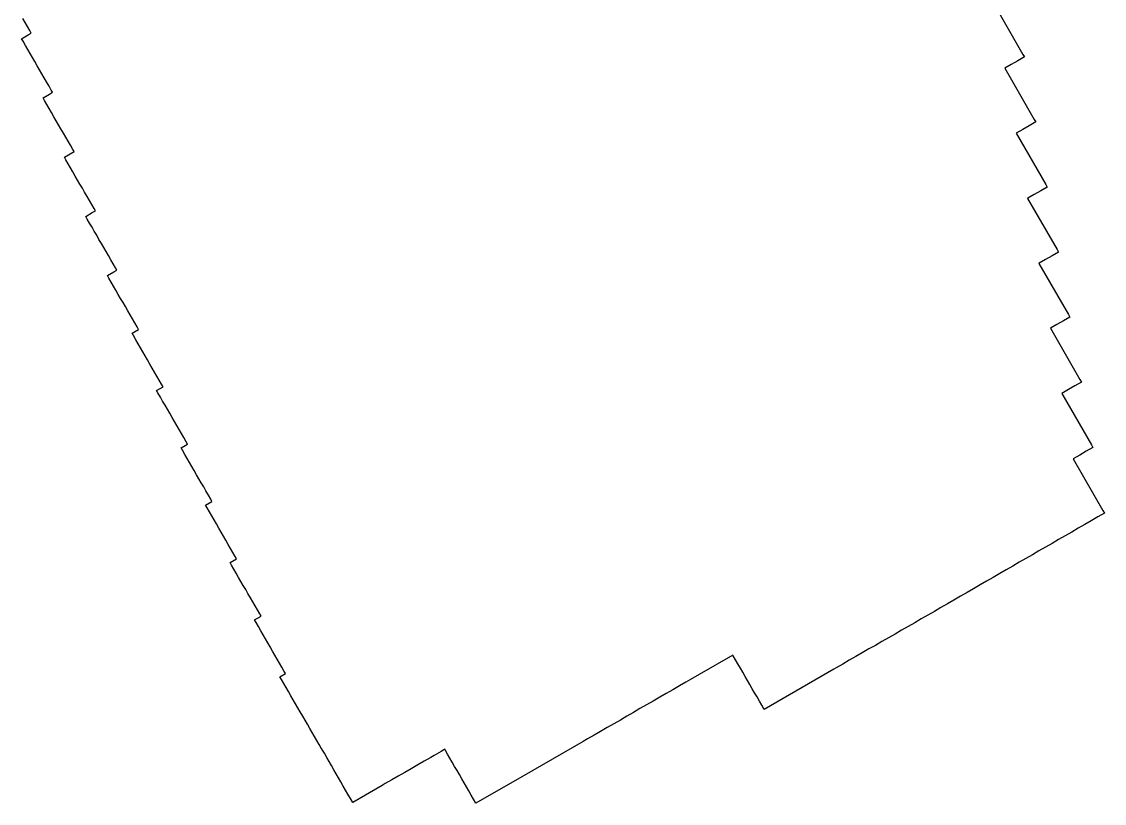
# Model space of a CAD drawing. Extents: x 325000 to 598009, y 7224244 to 7548663.
# Drawn here: x 448192 to 463685, y 7483908 to 7495088 of the extents above; entities that cross this region are included whole.
import ezdxf

# ---------------------------------------------------------------- set-up
doc = ezdxf.new("R2010")
doc.units = 0
doc.layers.add('R', color=7, linetype='Continuous')

msp = doc.modelspace()

# ---------------------------------------------------------------- linework, layer by layer
at = {"layer": 'R'}
msp.add_lwpolyline([(462097, 7495351), (462518, 7494620), (462540, 7494583), (462447, 7494529), (462353, 7494475), (462260, 7494421), (462260, 7494421), (462682, 7493690), (462703, 7493653), (462610, 7493599), (462517, 7493545), (462424, 7493492), (462846, 7492760), (462867, 7492722), (462774, 7492669), (462681, 7492615), (462588, 7492561), (462587, 7492560), (463008, 7491830), (463029, 7491793), (462936, 7491739), (462843, 7491685), (462750, 7491632), (462749, 7491631), (463171, 7490900), (463193, 7490863), (463099, 7490809), (463006, 7490756), (462913, 7490702), (462913, 7490702), (463335, 7489970), (463357, 7489933), (463264, 7489879), (463171, 7489825), (463078, 7489771), (463075, 7489770), (463499, 7489035), (463520, 7488998), (463426, 7488944), (463333, 7488889), (463239, 7488835), (463237, 7488834), (463663, 7488095), (463685, 7488058), (463591, 7488004), (463497, 7487950), (463404, 7487896), (463310, 7487842), (463217, 7487788), (463123, 7487734), (463030, 7487680), (462936, 7487625), (462843, 7487571), (462749, 7487517), (462655, 7487463), (462562, 7487409), (462468, 7487355), (462375, 7487301), (462281, 7487247), (462188, 7487193), (462094, 7487139), (462000, 7487085), (461907, 7487031), (461813, 7486977), (461720, 7486923), (461626, 7486869), (461533, 7486815), (461439, 7486761), (461346, 7486707), (461252, 7486653), (461158, 7486599), (461065, 7486545), (460971, 7486491), (460878, 7486437), (460784, 7486383), (460691, 7486329), (460597, 7486275), (460503, 7486221), (460410, 7486167), (460315, 7486115), (460221, 7486061), (460128, 7486007), (460034, 7485953), (459941, 7485899), (459847, 7485845), (459812, 7485825), (458817, 7485252), (458783, 7485311), (458749, 7485370), (458715, 7485429), (458681, 7485488), (458647, 7485547), (458613, 7485606), (458579, 7485665), (458544, 7485724), (458510, 7485783), (458476, 7485842), (458442, 7485901), (458408, 7485960), (458374, 7486019), (458370, 7486027), (457886, 7485748), (457761, 7485677), (457698, 7485640), (457604, 7485587), (457510, 7485533), (457416, 7485479), (457322, 7485425), (457228, 7485370), (457134, 7485316), (457040, 7485262), (456947, 7485208), (456853, 7485154), (456759, 7485099), (456665, 7485045), (456571, 7484991), (456477, 7484937), (456383, 7484882), (456290, 7484828), (456226, 7484792), (455351, 7484287), (454693, 7483908), (454659, 7483966), (454625, 7484025), (454591, 7484084), (454557, 7484143), (454523, 7484201), (454490, 7484260), (454456, 7484319), (454422, 7484378), (454388, 7484436), (454354, 7484495), (454320, 7484554), (454286, 7484613), (454252, 7484671), (454247, 7484680), (454233, 7484672), (454197, 7484651), (454096, 7484593), (454047, 7484564), (453954, 7484511), (453861, 7484457), (453768, 7484403), (453675, 7484349), (453582, 7484296), (453488, 7484242), (453395, 7484189), (453349, 7484162), (452930, 7483920), (452896, 7483979), (452862, 7484037), (452828, 7484096), (452795, 7484155), (452761, 7484213), (452727, 7484272), (452693, 7484330), (452659, 7484389), (452625, 7484447), (452592, 7484506), (452558, 7484564), (452524, 7484623), (452490, 7484681), (452485, 7484690), (452483, 7484689), (452449, 7484747), (452416, 7484806), (452382, 7484864), (452348, 7484922), (452315, 7484980), (452281, 7485039), (452247, 7485097), (452214, 7485155), (452180, 7485214), (452146, 7485272), (452112, 7485330), (452079, 7485389), (452045, 7485447), (452011, 7485506), (451977, 7485564), (451944, 7485622), (451910, 7485681), (451889, 7485717), (451969, 7485763), (451951, 7485794), (451917, 7485853), (451883, 7485911), (451850, 7485969), (451816, 7486027), (451782, 7486086), (451749, 7486144), (451715, 7486202), (451681, 7486261), (451648, 7486319), (451614, 7486377), (451580, 7486435), (451547, 7486494), (451526, 7486530), (451618, 7486584), (451600, 7486616), (451566, 7486674), (451533, 7486732), (451499, 7486790), (451465, 7486849), (451431, 7486907), (451398, 7486965), (451364, 7487024), (451330, 7487082), (451297, 7487140), (451263, 7487199), (451229, 7487257), (451196, 7487315), (451175, 7487352), (451267, 7487405), (451249, 7487437), (451215, 7487495), (451181, 7487553), (451148, 7487612), (451114, 7487670), (451080, 7487728), (451047, 7487786), (451013, 7487845), (450979, 7487903), (450946, 7487961), (450912, 7488019), (450878, 7488078), (450845, 7488136), (450824, 7488172), (450916, 7488226), (450898, 7488258), (450864, 7488316), (450830, 7488375), (450797, 7488433), (450763, 7488491), (450729, 7488549), (450696, 7488608), (450662, 7488666), (450628, 7488724), (450595, 7488782), (450561, 7488841), (450527, 7488899), (450494, 7488957), (450473, 7488993), (450565, 7489047), (450546, 7489079), (450513, 7489138), (450479, 7489196), (450446, 7489254), (450412, 7489312), (450378, 7489370), (450345, 7489428), (450311, 7489487), (450278, 7489545), (450244, 7489603), (450210, 7489661), (450177, 7489719), (450143, 7489777), (450122, 7489814), (450215, 7489867), (450195, 7489901), (450162, 7489959), (450128, 7490017), (450094, 7490075), (450061, 7490133), (450027, 7490191), (449994, 7490249), (449960, 7490307), (449927, 7490365), (449893, 7490423), (449860, 7490481), (449827, 7490539), (449793, 7490597), (449772, 7490633), (449865, 7490687), (449844, 7490722), (449811, 7490780), (449777, 7490838), (449743, 7490896), (449710, 7490954), (449676, 7491013), (449643, 7491071), (449609, 7491129), (449575, 7491187), (449542, 7491245), (449508, 7491303), (449475, 7491361), (449441, 7491420), (449420, 7491456), (449513, 7491510), (449554, 7491534), (449535, 7491567), (449501, 7491625), (449468, 7491683), (449434, 7491741), (449400, 7491800), (449367, 7491858), (449333, 7491916), (449299, 7491974), (449266, 7492032), (449232, 7492091), (449199, 7492149), (449165, 7492207), (449131, 7492265), (449110, 7492302), (449203, 7492356), (449248, 7492382), (449229, 7492414), (449196, 7492472), (449162, 7492530), (449128, 7492589), (449094, 7492647), (449061, 7492705), (449027, 7492763), (448993, 7492822), (448960, 7492880), (448926, 7492938), (448892, 7492996), (448859, 7493055), (448825, 7493113), (448804, 7493149), (448942, 7493229), (448924, 7493261), (448890, 7493319), (448856, 7493378), (448823, 7493436), (448789, 7493494), (448755, 7493553), (448721, 7493611), (448687, 7493670), (448654, 7493728), (448620, 7493787), (448586, 7493845), (448552, 7493903), (448519, 7493962), (448498, 7493998), (448591, 7494052), (448635, 7494078), (448617, 7494108), (448584, 7494166), (448550, 7494225), (448516, 7494283), (448482, 7494341), (448449, 7494400), (448415, 7494458), (448381, 7494516), (448348, 7494574), (448314, 7494632), (448281, 7494691), (448247, 7494749), (448213, 7494807), (448192, 7494843), (448285, 7494898), (448330, 7494924), (448310, 7494960), (448276, 7495018), (448242, 7495077), (448208, 7495135)], dxfattribs=at)

doc.saveas('drawing.dxf')
